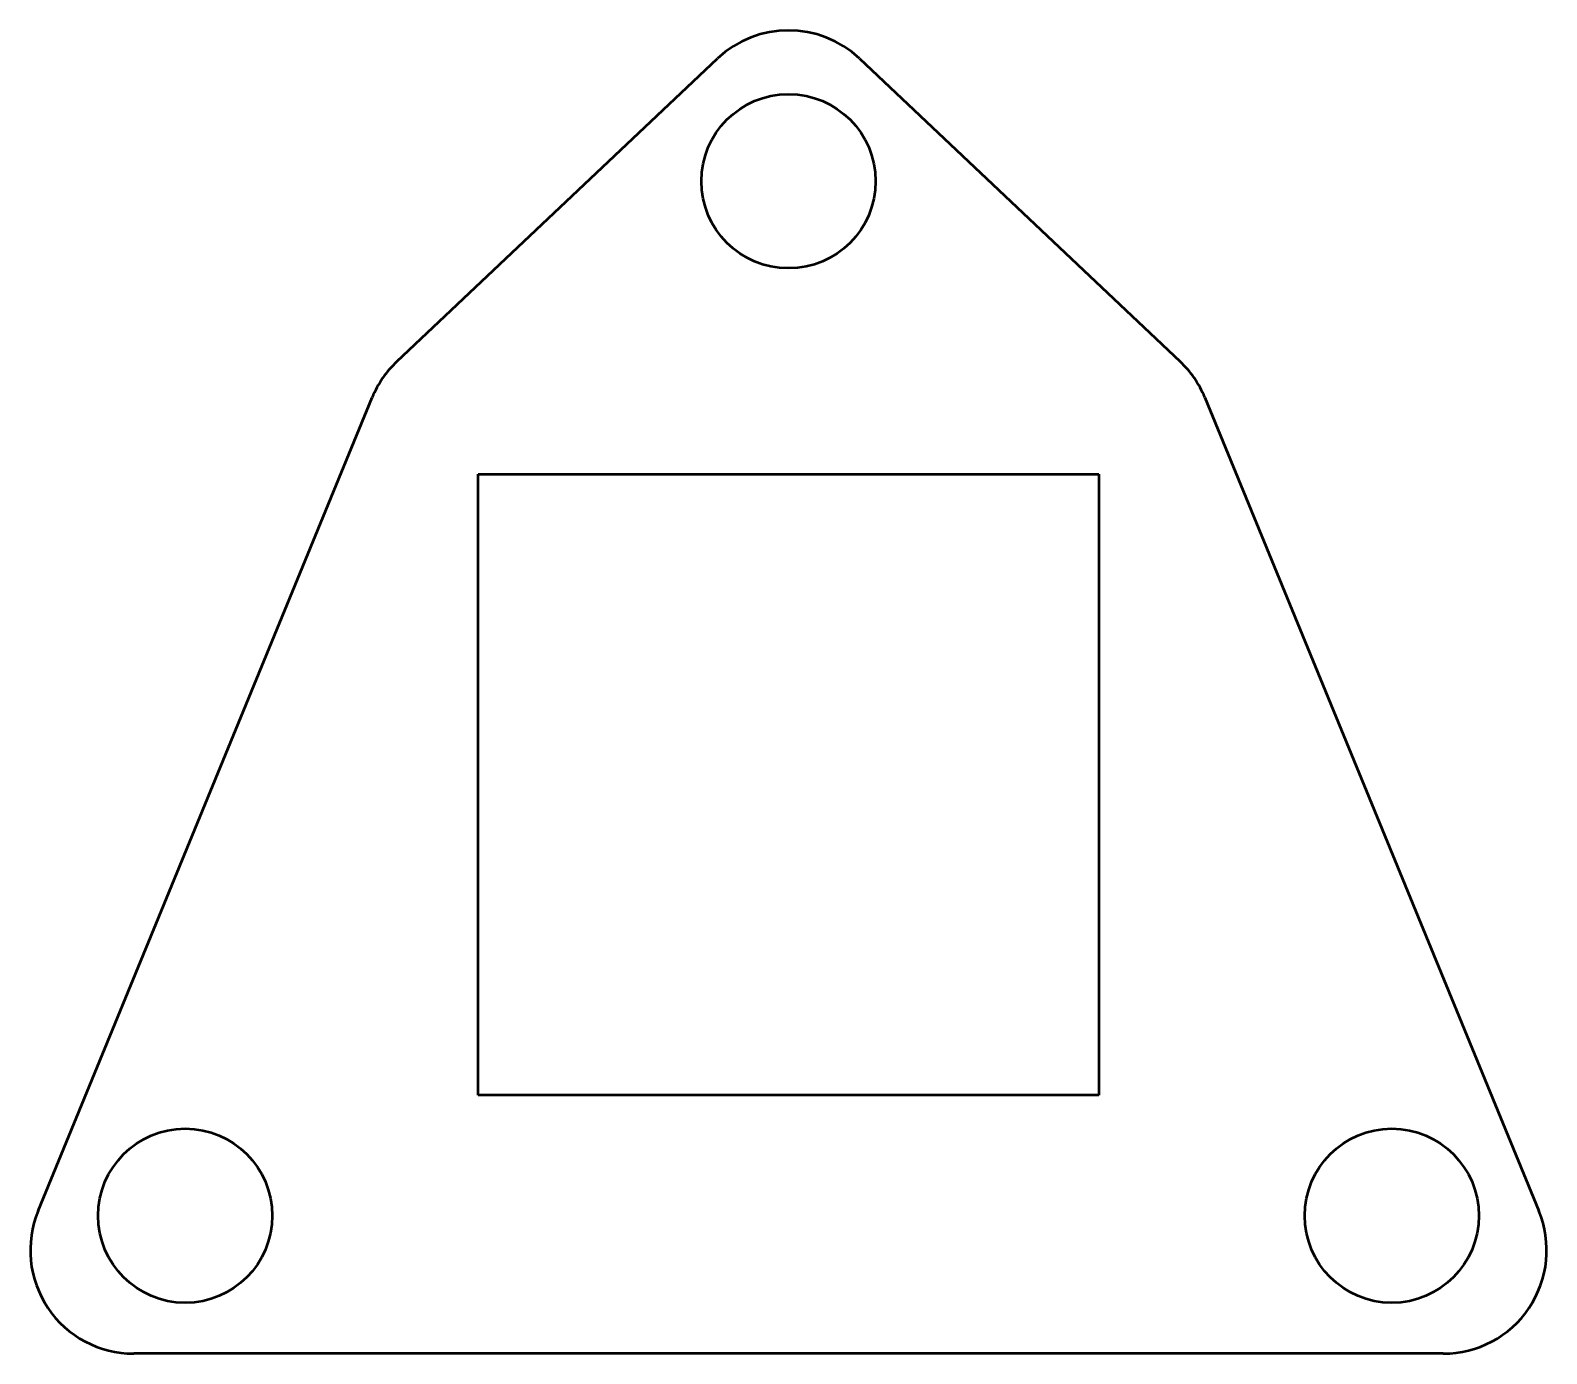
# Model space of a CAD drawing. Header units: millimetres. Extents: x 1.8 to 89.7, y 1.5 to 78.2.
import ezdxf

# ---------------------------------------------------------------- set-up
doc = ezdxf.new("R2010")
doc.units = ezdxf.units.MM
doc.layers.add('IV_INTERIOR_PROFILES', color=7, linetype='Continuous', lineweight=50)
doc.layers.add('IV_OUTER_PROFILE', color=7, linetype='Continuous', lineweight=50)

msp = doc.modelspace()

# ---------------------------------------------------------------- linework, layer by layer
at = {"layer": 'IV_INTERIOR_PROFILES'}
for p, q in [((27.743, 16.481), (27.743, 52.481)), ((27.743, 52.481), (63.743, 52.481)), ((63.743, 52.481), (63.743, 16.481)), ((63.743, 16.481), (27.743, 16.481))]:
    msp.add_line(p, q, dxfattribs=at)
for centre in [(45.743, 69.481), (10.743, 9.481), (80.743, 9.481)]:
    msp.add_circle(centre, 5.05, dxfattribs=at)
at = {"layer": 'IV_OUTER_PROFILE'}
for p, q in [((23.025, 59.024), (41.623, 76.594)), ((49.863, 76.594), (68.461, 59.024)), ((2.209, 9.761), (21.595, 56.943)), ((69.891, 56.943), (89.277, 9.761)), ((83.727, 1.481), (7.759, 1.481))]:
    msp.add_line(p, q, dxfattribs=at)
for centre, start, end in [((45.743, 72.232), 46.62909, 133.37091), ((27.145, 54.663), 133.37091, 157.66324), ((64.341, 54.663), 22.33676, 46.62909), ((7.759, 7.481), 157.66324, 270), ((83.727, 7.481), 270, 22.33676)]:
    msp.add_arc(centre, 6, start, end, dxfattribs=at)

doc.saveas('drawing.dxf')
